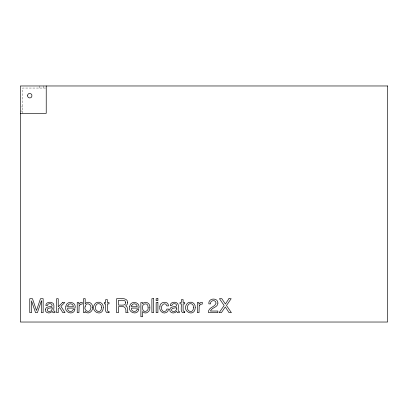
<?xml version="1.0" encoding="UTF-8"?>
<svg xmlns="http://www.w3.org/2000/svg" width="408" height="408" viewBox="0 0 408 408"><rect width="100%" height="100%" fill="white"/><g stroke="black" fill="none" stroke-linecap="round" stroke-linejoin="round"><path stroke-width="0.31" stroke-dasharray="2.04 1.53" d="M45.604 88.057L22.578 88.057L22.578 113.347M21.491 106.896L22.578 106.896M20.4 111.052L22.578 111.052M43.207 85.971L43.207 88.057M39.459 85.971L39.459 88.057"/><path stroke-width="0.61" d="M20.4 113.347L46.226 113.347L46.226 85.971M41.392 300.885L41.351 312.661L43.151 312.661L43.151 298.702L40.468 298.702L36.485 310.503L32.477 298.702L29.769 298.702L29.769 312.661L31.574 312.661L31.523 300.885L35.537 312.661L37.408 312.661L41.392 300.885M148.094 307.51C149.119 311.284 143.116 313.283 142.611 309.019C140.689 303.761 148.354 301.328 148.094 307.51M85.155 306.541C83.385 310.488 89.643 313.742 90.571 309.091C92.626 304.552 86.159 301.145 85.155 306.541M92.494 307.377C93.294 311.421 87.771 315.241 85.109 311.36L85.109 312.661L83.533 312.661L83.533 298.651L85.196 298.651L85.196 303.72C87.791 300.262 93.299 303.338 92.494 307.377M103.28 307.357C103.209 318.005 88.781 311.549 95.1 303.71A4.202 4.202 0 0 1 97.553 302.282C100.618 301.517 103.622 304.24 103.28 307.357M159.875 306.587C158.768 310.406 162.721 314.573 166.469 312.431A3.494 3.494 0 0 0 168.009 310.809L168.504 309.06L166.841 309.06C166.643 310.59 165.22 311.834 163.649 311.426A2.096 2.096 0 0 1 162.262 310.447C159.105 306.989 164.944 300.324 166.841 305.903L168.504 305.903C168.438 300.456 159.706 301.471 159.875 306.587M195.243 307.357C195.167 318.005 180.739 311.549 187.058 303.71A4.202 4.202 0 0 1 189.516 302.282C192.576 301.517 195.585 304.24 195.243 307.357M65.872 306.597C63.816 312.605 73.608 315.823 74.939 309.468L73.256 309.468C72.43 312.854 66.927 311.727 67.621 308.116L75.082 308.116C76.714 301.65 66.274 300.104 65.872 306.597M129.698 306.597C127.643 312.605 137.44 315.823 138.766 309.468L137.088 309.468C136.257 312.854 130.754 311.727 131.453 308.116L138.909 308.116C140.546 301.65 130.101 300.104 129.698 306.597M149.838 307.346C150.736 311.36 145.411 315.221 142.591 311.518L142.591 316.72L140.877 316.72L140.877 302.532L142.54 302.532L142.54 303.878C145.019 300.237 150.593 303.317 149.838 307.346M125.73 302.644C125.766 306.26 120.584 304.842 118.478 305.097L118.478 300.324C120.579 300.65 125.638 299.038 125.73 302.644M45.38 309.32C44.584 313.242 50.337 314.185 52.198 311.314L53.009 312.722L54.953 312.707L54.953 311.447L53.932 311.34C53.122 308.616 55.6 303.246 51.418 302.405C49.144 301.782 45.655 302.69 45.849 305.592L47.445 305.592C47.486 303.537 50.113 303.317 51.535 304.072L52.158 305.342L51.75 306.332C49.628 306.898 45.951 306.474 45.38 309.32M169.799 309.32C169.004 313.242 174.751 314.185 176.613 311.314L177.429 312.722L179.367 312.707L179.367 311.447L178.347 311.34C177.536 308.616 180.015 303.246 175.838 302.405C173.558 301.782 170.075 302.69 170.264 305.592L171.86 305.592C171.906 303.537 174.527 303.317 175.955 304.072L176.577 305.342L176.164 306.332C174.043 306.898 170.371 306.474 169.799 309.32M217.928 303.083C217.908 307.525 211.681 307.346 210.426 311.044L217.862 311.044L217.862 312.661L208.519 312.661C207.799 307.239 214.965 307.346 216.036 303.159C216.102 299.293 209.799 300.14 210.589 303.878L208.85 303.878C207.896 297.952 218.03 297.254 217.928 303.083M101.495 307.408C101.653 315.114 92.315 310.595 96.268 304.878A2.326 2.326 0 0 1 97.818 303.756C100.042 303.119 101.781 305.296 101.495 307.408M193.453 307.408C193.611 315.114 184.278 310.595 188.226 304.878A2.326 2.326 0 0 1 189.776 303.756C192.005 303.119 193.739 305.296 193.453 307.408M127.648 302.466L127.133 304.516L125.679 305.801C128.331 306.765 126.852 310.065 127.811 312.038L128.183 312.661L125.863 312.661C126.48 307.204 123.986 305.444 118.478 306.673L118.478 312.661L116.586 312.661L116.586 298.702C119.886 299.018 127.449 297.009 127.648 302.466M52.112 308.861C52.25 311.187 48.557 312.569 47.246 310.615C46.466 307.591 50.47 308.387 52.112 307.484L52.112 308.861M176.526 308.861C176.664 311.187 172.972 312.569 171.666 310.615C170.881 307.591 174.884 308.387 176.526 307.484L176.526 308.861M27.627 95.095C26.709 97.884 31.273 99.272 31.87 96.303C32.788 93.508 28.223 92.126 27.627 95.095M79.116 305.786L78.943 312.661L77.229 312.661L77.229 302.481L78.856 302.481L78.856 304.24L80.672 302.44L82.181 302.303L82.181 304.108L80.478 304.266L79.116 305.786M199.206 305.786L199.033 312.661L197.324 312.661L197.324 302.481L198.946 302.481L198.946 304.24L200.767 302.44L202.276 302.303L202.276 304.108L200.568 304.266L199.206 305.786M67.907 305.561L67.667 306.76L73.323 306.76C73.659 303.598 68.886 302.588 67.907 305.561M131.733 305.561L131.498 306.76L137.154 306.76C137.486 303.598 132.717 302.588 131.733 305.561M228.914 298.702L225.379 304.042L221.814 298.702L219.448 298.702L224.135 305.505L219.132 312.661L221.416 312.661L225.282 306.923L229.046 312.661L231.392 312.661L226.481 305.505L231.168 298.702L228.914 298.702M62.623 302.481L58.232 306.806L58.232 298.702L56.59 298.702L56.59 312.661L58.232 312.661L58.232 308.841L59.665 307.53L62.842 312.661L65.025 312.661L60.909 306.296L64.811 302.481L62.623 302.481M109.013 312.661C103.821 314.165 105.917 306.469 105.657 303.878L104.28 303.878L104.28 302.481L105.657 302.481L105.657 299.64L107.386 299.64L107.386 302.481L109.013 302.481L109.013 303.878L107.386 303.878L107.386 310.524L107.748 311.238L109.013 311.314L109.013 312.661M184.737 312.661C179.546 314.165 181.642 306.469 181.387 303.878L180.005 303.878L180.005 302.481L181.387 302.481L181.387 299.64L183.115 299.64L183.115 302.481L184.737 302.481L184.737 303.878L183.115 303.878L183.115 310.524L183.472 311.238L184.737 311.314L184.737 312.661M387.6 85.971L20.4 85.971L20.4 322.029L387.6 322.029L387.6 85.971M153.597 298.702L151.883 298.702L151.883 312.661L153.597 312.661L153.597 298.702M157.901 298.702L156.162 298.702L156.162 300.64L157.901 300.64L157.901 298.702M157.901 302.532L156.162 302.532L156.162 312.661L157.901 312.661L157.901 302.532"/></g></svg>
